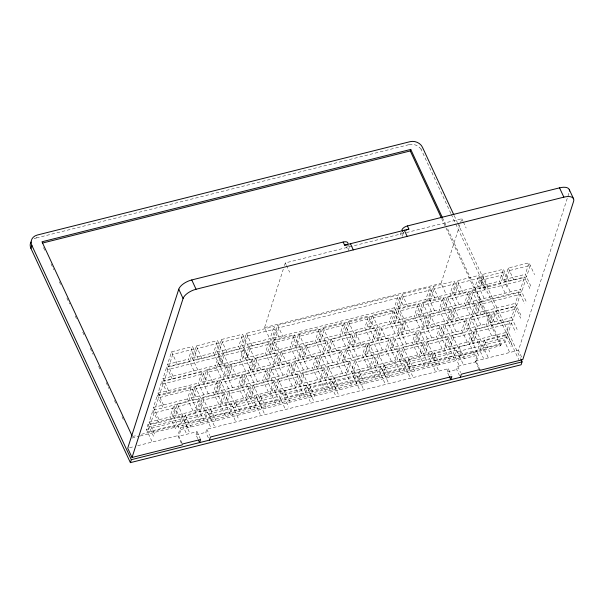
<?xml version="1.0" encoding="UTF-8"?>
<svg xmlns="http://www.w3.org/2000/svg" width="604" height="604" viewBox="0 0 604 604"><rect width="100%" height="100%" fill="white"/><g stroke="black" fill="none" stroke-linecap="round" stroke-linejoin="round"><path stroke-width="0.45" stroke-dasharray="3.02 2.27" d="M34.111 238.829A10.109 8.297 17.8 0 1 36.368 237.953L36.836 236.489M151.898 441.298L146.394 429.452L148.01 424.438L182.159 415.884L187.663 427.73M158.92 419.319L153.424 407.474L157.35 395.25L191.377 386.726L196.874 398.572M163.503 405.058L158.006 393.212L161.804 381.381L202.212 371.264L207.708 383.11M168.456 390.486L162.959 378.64L166.689 367.021L219.297 353.846L224.794 365.692M173.046 376.194L167.542 364.348L171.566 351.815L192.533 346.568L198.029 358.414M154.594 434.034L149.097 422.188L152.895 410.365L188.637 401.501L192.563 389.278L158.535 397.794L154.609 410.018M194.012 370.939L188.508 359.093L192.533 346.568M175.56 428.787L170.064 416.941L173.861 405.118L179.358 416.964M178.897 427.949L173.401 416.103L177.35 403.804L198.988 398.391L204.492 410.237M197.795 369.995L192.298 358.149L196.224 345.926L217.523 340.588L223.027 352.434M192.948 410.796L187.451 398.95L191.377 386.726M186.047 432.743L180.551 420.897L182.159 415.884M181.351 443.238L177.825 435.635L180.279 427.979L477.794 353.468L478.489 354.971L476.322 361.721L479.584 368.734M189.256 431.943L183.752 420.097L185.322 415.205L206.462 409.912L211.959 421.758M182.068 443.238L178.814 436.224L180.974 429.474L180.279 427.979M196.874 409.814L191.37 397.968L195.137 386.243L217.115 380.739L222.619 392.585M203.91 394.933L198.414 383.087L202.212 371.264M208.297 393.891L202.801 382.045L206.787 369.618L227.074 364.537L232.578 376.383M200.543 422.528L195.047 410.682L198.988 398.391M219.101 364.657L213.597 352.812L217.523 340.588M204.288 421.373L198.784 409.527L202.657 397.47L223.963 392.132L229.46 403.978M222.702 363.759L217.198 351.913L221.155 339.584L242.634 334.208L248.131 346.054M221.064 377.311L215.568 365.465L219.297 353.846M197.81 438.7L195.998 434.797L197.002 431.671L178.814 436.224M224.711 376.586L219.214 364.74L223.012 352.917L243.978 347.662L249.475 359.508M210.388 426.651L204.892 414.805L206.462 409.912M218.852 404.31L213.355 392.464L217.115 380.739M214.344 425.88L208.848 414.034L210.494 408.9L231.46 403.646L238.92 419.727M221.932 403.54L216.436 391.694L220.203 379.969L241.842 374.548L247.346 386.394M228.584 388.81L223.087 376.964L227.074 364.537M208.342 437.802L205.813 432.343L206.817 429.21L448.251 368.75L451.15 374.986M232.517 387.821L227.021 375.975L230.788 364.242L252.094 358.904L257.591 370.75M225.586 416.035L220.09 404.189L223.963 392.132M244.175 358.383L238.671 346.537L242.634 334.208M248.002 357.417L242.506 345.571L246.432 333.348L273.989 326.447L279.493 338.293M230.366 414.842L224.862 402.996L228.735 390.939L249.535 385.729L255.031 397.575M245.677 371.332L240.181 359.486L243.978 347.662M250.72 369.927L245.224 358.081L248.969 346.417L269.09 341.373L274.586 353.219M235.311 420.626L229.814 408.78L231.46 403.646M243.578 398.119L238.082 386.273L241.842 374.548M235.296 402.03L233.423 407.881L254.722 402.543L256.602 396.692L235.296 402.03L240.8 413.876M246.998 397.258L241.502 385.412L245.269 373.687L266.568 368.357L272.072 380.203M253.823 382.483L248.327 370.637L252.094 358.904M268.863 336.881L264.552 327.579L283.291 269.203M284.446 265.617L285.307 262.921L404.257 233.129M257.334 381.471L251.83 369.625L255.552 358.036L276.858 352.706L282.355 364.552M251.158 409.633L245.662 397.787L249.535 385.729M254.941 408.576L249.444 396.73L253.28 384.793L273.906 379.629L279.403 391.475M270.841 364.892L265.345 353.046L269.09 341.373M275.567 350.516L270.063 338.67L273.989 326.447M279.086 349.859L273.589 338.013L277.674 325.284L398.398 295.046L403.895 306.892M274.737 363.918L269.241 352.072L273.129 339.961L294.261 334.669L299.765 346.515M268.304 391.928L262.808 380.082L266.568 368.357M264.167 413.181L258.671 401.335L260.467 395.726L281.079 390.561L288.735 407.028M272.087 391.09L266.591 379.244L270.388 367.398L290.509 362.355L296.013 374.201M278.633 376.133L273.136 364.288L276.858 352.706M282.944 375.054L277.44 363.208L281.26 351.324L301.713 346.205L307.217 358.051M275.567 403.412L270.071 391.566L273.906 379.629M279.848 402.339L274.352 390.494L278.112 378.791L298.399 373.71L303.895 385.556M295.877 358.625L290.373 346.779L294.261 334.669M300.399 357.417L294.903 345.571L298.769 333.544L319.222 328.417L324.726 340.263M284.778 408.017L279.274 396.171L281.079 390.561M292.208 386.047L286.711 374.201L290.509 362.355M284.733 390.524L283.238 395.182L304.71 389.806L306.205 385.148L284.733 390.524L290.23 402.37M296.609 384.944L291.113 373.098L294.986 361.018L316.292 355.688L321.789 367.534M303.397 369.935L297.9 358.089L301.713 346.205M307.753 368.704L302.257 356.858L306.024 345.126L326.477 339.999L331.981 351.845M300.143 397.258L294.646 385.412L298.399 373.71M304.378 396.194L298.882 384.348L302.634 372.653L323.767 367.36L329.271 379.206M320.86 352.298L315.363 340.452L319.222 328.417M347.3 245.798L346.741 247.534L347.836 249.897M324.59 351.362L319.086 339.516L322.951 327.481L343.918 322.234L349.414 334.08M348.206 250.683L349.316 247.21A6.387 2.907 -24.9 0 0 348.795 245.39M317.915 379.606L312.411 367.761L316.292 355.688M313.461 400.399L307.964 388.553L309.308 384.37L331.113 378.912L336.617 390.758M321.849 378.519L316.353 366.673L320.196 354.707L340.822 349.542L346.318 361.388M328.214 363.585L322.71 351.739L326.477 339.999M332.94 362.4L327.436 350.554L331.158 338.965L351.445 333.884L356.949 345.73M325.511 390.901L320.014 379.055L323.767 367.36M329.98 389.784L324.476 377.938L328.236 366.243L349.542 360.905L355.039 372.751M345.556 346.115L340.052 334.269L343.918 322.234M350.003 344.793L344.507 332.947L348.297 321.139L368.583 316.058L374.08 327.904M335.273 394.933L329.776 383.087L331.113 378.912M342.483 373.348L336.979 361.502L340.822 349.542M338.232 394.193L332.736 382.347L334.155 377.93L355.122 372.683L360.618 384.529M36.368 237.953L409.127 144.605L409.595 143.14M347.776 372.026L342.279 360.18L346.084 348.334L366.205 343.298L371.702 355.137M353.227 357.319L347.73 345.473L351.445 333.884M357.206 356.639L351.709 344.793L355.635 332.57L376.262 327.406L381.758 339.252M351.279 384.446L345.782 372.6L349.542 360.905M450.886 213.454L421.516 150.192L421.992 148.727M370.29 339.712L364.793 327.866L368.583 316.058M356.775 383.291L351.279 371.445L355.114 359.508L373.71 354.85L379.206 366.696M374.291 338.595L368.795 326.749L372.494 315.228L393.287 310.026L398.791 321.872M359.199 388.946L353.702 377.1L355.122 372.683M401.139 232.359L400.595 234.05L401.698 236.406M367.896 366.983L362.4 355.137L366.205 343.298M402.332 236.353L403.849 231.611M363.087 388.296L357.591 376.451L359.123 371.679L380.769 366.258L386.266 378.104M370.675 366.205L365.171 354.359L368.87 342.838L389.497 337.674L395.001 349.52M377.832 351.475L372.336 339.629L376.262 327.406M382.408 350.048L376.911 338.202L380.603 326.704L386.099 338.55M375.378 378.632L369.882 366.787L373.71 354.85M379.886 377.508L374.389 365.662L378.338 353.363L398.799 348.244L404.295 360.082M395.091 333.385L389.595 321.539L393.287 310.026M399.81 319.629L394.314 307.783L398.398 295.046M390.773 324.091L394.472 312.57L373.68 317.779L369.98 329.301L401.064 321.585L406.56 333.431M403.631 318.293L398.134 306.447L402.06 294.224L429.791 287.277L435.288 299.123M399.033 332.963L393.536 321.117L397.53 308.667L418.33 303.457L423.827 315.303M391.301 361.033L385.797 349.188L389.497 337.674M384.733 382.876L379.237 371.03L380.769 366.258M388.062 382.045L382.558 370.199L384.212 365.065L405.85 359.644L411.354 371.49M395.884 359.886L390.388 348.04L394.012 336.76L399.508 348.606M402.868 344.922L397.372 333.076L401.064 321.585M398.549 335.628L402.241 324.129L381.788 329.256L378.096 340.754L440.225 325.186L445.722 337.032M406.454 344.023L400.958 332.177L404.748 320.369L425.714 315.114L431.218 326.96M402.143 334.729L405.933 322.913L426.9 317.666L423.11 329.482M400.346 372.381L394.85 360.535L398.799 348.244M404.733 371.392L399.229 359.546L403.215 347.134L423.17 342.136L428.666 353.982M419.833 327.753L414.329 315.915L418.33 303.457M424.038 326.605L418.542 314.76L422.506 302.415L443.132 297.243L448.629 309.089M409.701 376.624L404.204 364.778L405.85 359.644M431.362 311.347L425.865 299.501L429.791 287.277M417.696 354.427L412.2 342.581L415.816 331.294L421.32 343.14M412.675 376.322L407.179 364.476L408.984 358.859L431.467 353.234L436.964 365.08M434.525 310.864L429.021 299.018L433.06 286.455L454.193 281.162L459.689 293.008M421.403 353.695L415.907 341.849L419.591 330.35L425.095 342.196M427.421 338.776L421.924 326.93L425.714 315.114M431.603 337.628L426.107 325.783L429.867 314.072L450.667 308.87L456.163 320.716M445.382 292.676L441.071 283.374L461.834 218.716L405.171 232.902M424.68 366.394L419.184 354.548L423.17 342.136M428.855 365.352L423.359 353.506L427.187 341.57L447.987 336.36L453.483 348.206M444.665 321.441L439.168 309.595L443.132 297.243M449.006 320.354L443.502 308.508L447.3 296.692L468.432 291.4L473.929 303.246M455.658 305.571L450.161 293.725L454.193 281.162M442.03 348.531L436.533 336.685L440.225 325.186M435.167 370.69L429.671 358.844L431.467 353.234M459.115 304.703L453.612 292.857L457.507 280.724L478.813 275.386L484.31 287.232M438.247 369.912L432.751 358.066L434.397 352.94L455.023 347.768L460.527 359.614M446.19 347.489L440.694 335.643L444.521 323.721L465.654 318.429L471.15 330.275M452.404 332.419L446.907 320.573L450.667 308.87M456.012 331.521L450.509 319.675L454.238 308.07L475.537 302.732L481.041 314.578M449.655 360.143L444.151 348.297L447.987 336.36M454.185 358.678L448.689 346.832L452.404 335.25L487.337 326.507L491.06 314.911L471.618 319.78L467.889 331.377M470.139 315.062L464.642 303.216L468.432 291.4M473.491 314.322L467.987 302.476L471.951 290.147L524.491 276.987L529.995 288.833M449.059 375.779L447.247 371.883L448.251 368.75M458.874 364.748L453.377 352.902L455.023 347.768M480.414 299.373L474.918 287.527L478.813 275.386M467.322 342.196L461.826 330.35L465.654 318.429M462.898 363.525L457.402 351.679L458.972 346.787L479.599 341.615L485.095 353.461M484.098 298.255L478.602 286.409L482.43 274.488L503.396 269.233L508.893 281.079M472.207 340.679L466.711 328.833L470.433 317.228L489.874 312.359L495.378 324.205M477.311 326.183L471.815 314.337L475.537 302.732M460.852 350.833L459.274 355.726L479.908 350.562L481.479 345.669L457.402 351.679M459.584 375.748L456.692 369.512L457.696 366.379L476.322 361.721M480.973 325.194L475.476 313.348L479.176 301.826L519.078 291.83L524.574 303.676M474.14 353.68L468.644 341.834L472.358 330.26L477.855 342.106M477.394 352.864L471.898 341.018L475.688 329.203L510.191 320.565L515.688 332.411M479.599 341.615L478.028 346.515L483.525 358.361M505.065 293L499.568 281.154L503.396 269.233M491.648 335.809L486.152 323.963L489.874 312.359M478.866 368.734L475.333 361.124L477.794 353.468M488.07 357.221L482.566 345.375L484.257 340.12L505.631 334.767L511.127 346.613M493.74 311.785L490.154 322.959L511.626 317.583L515.212 306.409L493.74 311.785L499.236 323.631M510.048 291.385L504.551 279.539L508.251 268.017L529.044 262.808L534.548 274.654M140.151 436.005L500.678 345.722L501.161 344.204L446.839 227.172M520.875 315.197L515.378 303.351L519.078 291.83M509.444 351.868L503.947 340.022L505.631 334.767M511.898 344.227L506.394 332.381L510.191 320.565M526.039 301.162L520.535 289.316L524.491 276.987M530.848 286.175L525.344 274.329L529.044 262.808M521.607 357.085L518.466 350.328L569.285 192.034M264.552 327.579L441.071 283.374M504.551 279.539L525.344 274.329M398.134 306.447L425.865 299.501M167.542 364.348L188.508 359.093M192.298 358.149L213.597 352.812M217.198 351.913L238.671 346.537M242.506 345.571L270.063 338.67M478.602 286.409L499.568 281.154M429.021 299.018L450.161 293.725M453.612 292.857L474.918 287.527M273.589 338.013L394.314 307.783M368.795 326.749L389.595 321.539M344.507 332.947L364.793 327.866M294.903 345.571L315.363 340.452M319.086 339.516L340.052 334.269M162.959 378.64L215.568 365.465M245.224 358.081L265.345 353.046M269.241 352.072L290.373 346.779M418.542 314.76L439.168 309.595M443.502 308.508L464.642 303.216M219.214 364.74L240.181 359.486M393.536 321.117L414.329 315.915M467.987 302.476L520.535 289.316M475.476 313.348L515.378 303.351M426.107 325.783L446.907 320.573M450.509 319.675L471.815 314.337M302.257 356.858L322.71 351.739M327.436 350.554L347.73 345.473M376.911 338.202L397.372 333.076M400.958 332.177L421.924 326.93M158.006 393.212L198.414 383.087M251.83 369.625L273.136 364.288M277.44 363.208L297.9 358.089M202.801 382.045L223.087 376.964M227.021 375.975L248.327 370.637M351.709 344.793L372.336 339.629M466.711 328.833L486.152 323.963M153.424 407.474L187.451 398.95M191.37 397.968L213.355 392.464M216.436 391.694L238.082 386.273M241.502 385.412L262.808 380.082M316.353 366.673L336.979 361.502M342.279 360.18L362.4 355.137M365.171 354.359L385.797 349.188M390.388 348.04L412.2 342.581M266.591 379.244L286.711 374.201M291.113 373.098L312.411 367.761M415.907 341.849L436.533 336.685M440.694 335.643L461.826 330.35M249.444 396.73L270.071 391.566M274.352 390.494L294.646 385.412M298.882 384.348L320.014 379.055M324.476 377.938L345.782 372.6M448.689 346.832L468.644 341.834M471.898 341.018L506.394 332.381M198.784 409.527L220.09 404.189M224.862 402.996L245.662 397.787M149.097 422.188L170.064 416.941M173.401 416.103L195.047 410.682M351.279 371.445L369.882 366.787M374.389 365.662L394.85 360.535M399.229 359.546L419.184 354.548M423.359 353.506L444.151 348.297M307.964 388.553L329.776 383.087M332.736 382.347L353.702 377.1M357.591 376.451L379.237 371.03M382.558 370.199L404.204 364.778M146.394 429.452L180.551 420.897M183.752 420.097L204.892 414.805M258.671 401.335L279.274 396.171M482.566 345.375L503.947 340.022M208.848 414.034L229.814 408.78M407.179 364.476L429.671 358.844M432.751 358.066L453.377 352.902M132.397 436.556L136.972 435.409M141.547 434.261L501.161 344.204M131.914 438.066L139.23 436.231M180.974 429.474L478.489 354.971M129.543 447.723L134.096 446.582M137.742 445.669L177.825 435.635M475.333 361.124L518.466 350.328M195.998 434.797L205.813 432.343M447.247 371.883L456.692 369.512M508.251 268.017L513.747 279.863M506.983 287.043L501.479 275.197L480.52 280.445L486.016 292.291M515.212 306.409L520.708 318.255M511.626 317.583L517.122 329.429M461.834 218.716L463.004 221.245M463.396 222.091L466.145 228.01M482.43 274.488L487.926 286.334M454.208 215.658L457.379 222.491M457.779 223.352L520.482 358.429M451.279 214.307L518.745 359.644M442.475 217.772L446.439 226.319M441.592 218.437L500.678 345.722M479.176 301.826L484.672 313.672M471.951 290.147L477.447 301.992M457.507 280.724L463.011 292.57M484.257 340.12L489.753 351.966M470.433 317.228L475.929 329.074M475.688 329.203L481.192 341.049M454.238 308.07L459.735 319.916M447.3 296.692L452.796 308.538M433.06 286.455L438.557 298.3M458.972 346.787L464.468 358.633M452.404 335.25L457.908 347.096M402.679 231.407L403.412 232.978A5.028 2.288 -24.9 0 1 403.797 232.23M444.521 323.721L450.018 335.567M457.696 366.379L460.595 372.623M429.867 314.072L435.363 325.918M422.506 302.415L428.002 314.261M434.397 352.94L439.893 364.786M427.187 341.57L432.691 353.416M402.06 294.224L407.557 306.069M404.748 320.369L410.252 332.215M397.53 308.667L403.034 320.513M408.984 358.859L414.48 370.705M403.215 347.134L408.719 358.98M348.591 245.632L349.316 247.21M372.494 315.228L377.991 327.074M384.212 365.065L389.708 376.911M378.338 353.363L383.834 365.209M368.87 342.838L374.367 354.684M355.635 332.57L361.132 344.416M348.297 321.139L353.793 332.985M355.114 359.508L360.611 371.354M359.123 371.679L364.62 383.525M346.084 348.334L351.581 360.18M331.158 338.965L336.654 350.811M322.951 327.481L328.448 339.327M285.307 262.921L286.092 264.612M286.485 265.458L289.626 272.215M334.155 377.93L339.652 389.776M328.236 366.243L333.733 378.089M320.196 354.707L325.692 366.553M306.024 345.126L311.521 356.972M298.769 333.544L304.265 345.39M309.308 384.37L314.805 396.216M302.634 372.653L308.131 384.499M294.986 361.018L300.49 372.864M306.205 385.148L311.702 396.994M277.674 325.284L283.17 337.13M304.71 389.806L310.214 401.652M281.26 351.324L286.757 363.17M273.129 339.961L278.625 351.807M278.112 378.791L283.608 390.637M270.388 367.398L275.892 379.244M246.432 333.348L251.928 345.194M255.552 358.036L261.049 369.882M248.969 346.417L254.473 358.263M260.467 395.726L265.964 407.572M253.28 384.793L258.776 396.639M256.602 396.692L262.098 408.538M245.269 373.687L250.766 385.533M254.722 402.543L260.226 414.389M221.155 339.584L226.659 351.43M230.788 364.242L236.285 376.088M223.012 352.917L228.508 364.763M228.735 390.939L234.231 402.785M220.203 379.969L225.7 391.815M196.224 345.926L201.721 357.772M206.787 369.618L212.283 381.464M210.494 408.9L215.998 420.746M202.657 397.47L208.153 409.316M195.137 386.243L200.634 398.089M171.566 351.815L177.063 363.661M206.817 429.21L209.709 435.446M197.002 431.671L200.264 438.685M166.689 367.021L172.185 378.867M185.322 415.205L190.826 427.051M177.35 403.804L182.846 415.65M161.804 381.381L167.3 393.227M157.35 395.25L162.846 407.096M152.895 410.365L158.391 422.211M148.01 424.438L153.507 436.284M43.488 247.572L45.466 251.838M51.023 263.797L53.794 269.777M59.343 281.736L61.329 286.009M66.878 297.968L69.656 303.948M75.206 315.907L77.191 320.18M82.74 332.14L84.726 336.413M90.275 348.372L93.054 354.352M98.603 366.311L100.589 370.584M106.138 382.543L108.916 388.523M114.466 400.482L116.444 404.756M122 416.715L123.979 420.98M409.127 144.605A9.641 7.912 17.8 0 1 421.516 150.192M162.982 383.933L159.184 395.756L199.599 385.639L203.397 373.808L162.982 383.933M149.188 426.99L147.58 432.003L181.736 423.449L183.344 418.436L149.188 426.99M167.867 369.572L164.137 381.192L216.753 368.017L220.483 356.398L167.867 369.572M172.752 354.367L168.727 366.892L189.694 361.645L193.718 349.12L172.752 354.367M154.073 412.917L150.283 424.74L171.249 419.486L175.039 407.67L154.073 412.917M178.535 406.356L174.586 418.655L196.224 413.234L200.173 400.935L178.535 406.356M197.402 348.47L193.476 360.694L214.782 355.363L218.708 343.14L197.402 348.47M186.508 417.749L184.937 422.649L206.07 417.349L207.648 412.456L186.508 417.749M196.323 388.795L192.555 400.52L214.541 395.016L218.301 383.283L196.323 388.795M207.972 372.162L203.978 384.589L224.273 379.508L228.259 367.081L207.972 372.162M222.34 342.136L218.384 354.457L239.856 349.082L243.812 336.76L222.34 342.136M203.842 400.022L199.969 412.071L221.275 406.741L225.149 394.684L203.842 400.022M224.197 355.469L220.4 367.285L241.366 362.038L245.156 350.214L224.197 355.469M211.679 411.445L210.033 416.579L231 411.332L232.646 406.198L211.679 411.445M221.389 382.513L217.621 394.238L239.259 388.817L243.027 377.092L221.389 382.513M231.974 366.794L228.206 378.527L249.505 373.189L253.272 361.456L231.974 366.794M247.617 335.899L243.691 348.123L271.249 341.222L275.175 328.999L247.617 335.899M229.92 393.491L226.047 405.541L246.847 400.339L250.713 388.281L229.92 393.491M250.154 348.961L246.409 360.633L266.53 355.59L270.275 343.925L250.154 348.961M236.481 404.574L234.601 410.426L255.907 405.095L257.787 399.244L236.481 404.574M246.447 376.239L242.687 387.964L263.986 382.626L267.753 370.901L246.447 376.239M256.738 360.588L253.016 372.17L274.322 366.839L278.036 355.25L256.738 360.588M254.458 387.345L250.63 399.282L271.256 394.11L275.084 382.173L254.458 387.345M278.859 327.829L274.767 340.565L395.492 310.328L399.584 297.598L278.859 327.829M274.314 342.513L270.426 354.616L291.558 349.323L295.447 337.221L274.314 342.513M261.653 398.278L259.848 403.887L280.46 398.723L282.264 393.113L261.653 398.278M271.573 369.95L267.768 381.788L287.889 376.753L291.694 364.907L271.573 369.95M282.438 353.876L278.625 365.76L299.086 360.633L302.898 348.75L282.438 353.876M279.29 381.343L275.537 393.038L295.824 387.957L299.584 376.262L279.29 381.343M299.946 336.088L296.088 348.123L316.541 342.997L320.407 330.969L299.946 336.088M285.918 393.076L284.424 397.734L305.896 392.351L307.391 387.7L285.918 393.076M296.171 363.57L292.291 375.65L313.597 370.312L317.478 358.232L296.171 363.57M307.202 347.678L303.434 359.41L323.895 354.284L327.662 342.551L307.202 347.678M303.82 375.197L300.06 386.9L321.2 381.607L324.952 369.905L303.82 375.197M324.137 330.033L320.271 342.068L341.237 336.813L345.103 324.786L324.137 330.033M310.486 386.922L309.15 391.098L330.962 385.639L332.298 381.464L310.486 386.922M321.381 357.258L317.538 369.218L338.164 364.053L342.007 352.094L321.381 357.258M332.343 341.517L328.621 353.098L348.908 348.017L352.63 336.436L332.343 341.517M329.422 368.787L325.662 380.49L346.968 375.152L350.72 363.457L329.422 368.787M349.474 323.684L345.684 335.492L365.979 330.411L369.769 318.602L349.474 323.684M335.333 380.482L333.921 384.899L354.88 379.644L356.3 375.227L335.333 380.482M347.262 350.886L343.465 362.725L363.585 357.689L367.383 345.843L347.262 350.886M356.821 335.122L352.895 347.345L373.521 342.181L377.447 329.95L356.821 335.122M356.292 362.06L352.464 373.997L371.06 369.338L374.895 357.402L356.292 362.06M360.309 374.223L358.776 379.002L380.414 373.582L381.947 368.81L360.309 374.223M370.056 345.39L366.356 356.904L386.983 351.739L390.682 340.218L370.056 345.39M379.523 355.915L375.575 368.206L396.035 363.087L399.984 350.788L379.523 355.915M403.245 296.768L399.32 308.991L427.051 302.053L430.969 289.822L403.245 296.768M398.716 311.219L394.714 323.668L415.514 318.459L419.516 306.009L398.716 311.219M385.39 367.617L383.744 372.751L405.39 367.33L407.036 362.196L385.39 367.617M395.19 339.305L391.566 350.592L413.378 345.126L417.002 333.846L395.19 339.305M404.401 349.686L400.414 362.098L420.369 357.1L424.355 344.688L404.401 349.686M423.691 304.96L419.727 317.311L440.354 312.14L444.317 299.795L423.691 304.96M410.161 361.411L408.364 367.021L430.848 361.388L432.653 355.779L410.161 361.411M434.238 289.006L430.207 301.57L451.347 296.277L455.378 283.714L434.238 289.006M420.777 332.902L417.085 344.393L437.719 339.229L441.403 327.738L420.777 332.902M431.052 316.624L427.292 328.334L448.085 323.125L451.845 311.415L431.052 316.624M428.372 344.121L424.536 356.058L445.337 350.849L449.172 338.912L428.372 344.121M448.478 299.244L444.687 311.052L465.82 305.76L469.618 293.952L448.478 299.244M458.693 283.276L454.797 295.409L476.103 290.071L479.999 277.938L458.693 283.276M435.582 355.484L433.936 360.618L454.563 355.454L456.209 350.32L435.582 355.484M445.699 326.266L441.871 338.187L463.011 332.895L466.839 320.973L445.699 326.266M455.416 310.622L451.694 322.219L473 316.889L476.722 305.284L455.416 310.622M453.589 337.802L449.874 349.384L469.821 344.386L473.544 332.804L453.589 337.802M473.128 292.698L469.172 305.02L521.72 291.86L525.676 279.539L473.128 292.698M483.615 277.032L479.787 288.954L500.754 283.706L504.582 271.785L483.615 277.032M480.354 304.378L476.654 315.892L516.563 305.903L520.255 294.382L480.354 304.378M476.873 331.755L473.083 343.57L507.579 334.933L511.377 323.11L476.873 331.755M485.442 342.672L483.751 347.927L505.125 342.566L506.816 337.319L485.442 342.672M494.925 314.329L491.331 325.511L512.811 320.128L516.397 308.954L494.925 314.329M509.429 270.569L505.737 282.083L526.529 276.881L530.229 265.36L509.429 270.569"/><path stroke-width="0.91" d="M520.875 359.282L522.067 361.849L521.124 364.778L130.381 462.634L30.947 248.425L31.891 245.496A10.109 8.297 17.8 0 1 37.305 235.024L410.063 141.676A9.641 7.912 17.8 0 1 422.46 147.263L453.808 214.798M347.949 243.616A6.387 2.907 -24.9 0 0 343.155 242.038L191.755 279.954A11.967 5.451 -24.9 0 0 178.761 289.195L127.723 448.183L132.034 457.477L182.136 444.929L182.431 444.023L200.626 439.463L199.614 442.596L198.535 440.256M130.381 462.634L131.325 459.697L31.891 245.496M132.034 457.477L183.08 298.497A11.967 5.451 -24.9 0 1 196.066 289.256L563.857 197.146A13.243 6.032 -24.9 0 1 573.604 201.336L522.777 359.622L479.651 370.426L479.938 369.512L461.32 374.178L460.308 377.311M209.429 440.142L210.434 437.009L451.868 376.549L450.863 379.674L449.414 376.556M441.199 217.583L410.267 150.947L410.75 149.43L41.986 241.781L132.004 435.695M42.416 243.072L410.267 150.947M402.679 231.407L401.954 229.83A5.028 2.288 -24.9 0 1 407.413 225.949L559.538 187.852A13.243 6.032 -24.9 0 1 569.481 191.121M343.155 242.038L344.62 245.186L408.87 229.097L407.413 225.949M131.325 459.697L522.067 361.849M569.255 189.505L573.566 198.807M559.538 187.852L563.857 197.146M410.75 149.43L442.475 217.772M404.295 230.245L407.149 236.391M350.433 243.729L353.287 249.882M191.755 279.954L196.066 289.256M178.761 289.195L183.08 298.497M405.903 230.358A5.028 2.288 -24.9 0 1 406.462 230.041M407.051 229.746A5.028 2.288 -24.9 0 1 408.87 229.097M344.62 245.186A6.387 2.907 -24.9 0 1 347.376 244.93M30.947 248.425A10.109 8.297 17.8 0 1 30.963 241.977"/></g></svg>
